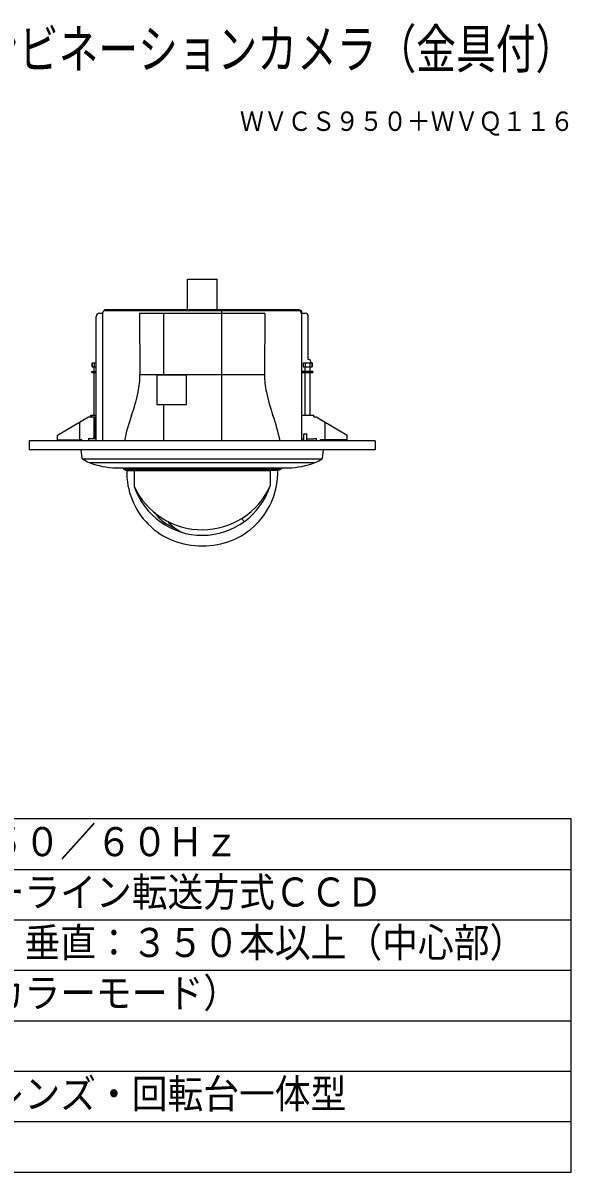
# Model space of a CAD drawing. Units: millimetres, scale not verified. Extents: x -63 to 63, y -57 to 57.
# Drawn here: x 8.2 to 62.5, y -56.5 to 57.4 of the extents above; entities that cross this region are included whole.
import ezdxf
from ezdxf.enums import TextEntityAlignment as Align

# ---------------------------------------------------------------- set-up
doc = ezdxf.new("R2010")
doc.units = ezdxf.units.MM
doc.header["$LTSCALE"] = 0.190236
for name, color, linetype in [('0-0_MOJI1', 2, 'Continuous'), ('0-1_TOUROKU', 1, 'Continuous'), ('0-2_GAIKEI', 7, 'Continuous'), ('0-3_WAKU', 7, 'Continuous')]:
    doc.layers.add(name, color=color, linetype=linetype)
doc.styles.add('ＭＳ ゴシック', font='')
doc.styles.get('ＭＳ ゴシック').set_extended_font_data('MS Gothic')

msp = doc.modelspace()

# ---------------------------------------------------------------- linework, layer by layer
at = {"layer": '0-2_GAIKEI', "color": 1}
for p, q in [((27.437, 29.0063), (27.437, 32.0063)), ((22.1373, 28.5933), (22.1373, 22.5202)), ((27.8974, 15.9682), (27.8974, 28.8869)), ((19.7981, 22.5608), (32.1375, 22.5608)), ((21.4587, 22.5202), (24.4003, 22.5202)), ((21.4587, 22.5202), (21.4587, 19.5813)), ((24.4003, 19.5813), (24.4003, 22.5202)), ((21.4587, 19.5813), (24.4003, 19.5813)), ((22.1373, 19.5813), (22.1373, 15.9682)), ((18.5656, 13.2288), (18.0325, 13.2877)), ((18.0335, 13.2877), (33.9014, 13.2877)), ((18.1674, 13.1668), (18.7332, 13.1668)), ((18.4297, 13.0492), (32.7032, 13.0492)), ((18.7866, 13.147), (18.5656, 13.2288)), ((33.1481, 13.147), (18.7866, 13.147)), ((19.2326, 13.0492), (19.2326, 11.4466)), ((32.7032, 13.0492), (32.7032, 11.5274)), ((33.505, 13.0492), (32.7032, 13.0492)), ((33.7673, 13.1668), (33.2015, 13.1668)), ((29.8424, 8.2685), (30.128, 7.9797))]:
    msp.add_line(p, q, dxfattribs=at)
at = {"layer": '0-2_GAIKEI'}
for p, q in [((15.7746, 28.6242), (16.1026, 28.6242)), ((16.1026, 15.9682), (16.1026, 28.7137)), ((16.2774, 28.8885), (35.7293, 28.8885)), ((16.3183, 29.0063), (35.6168, 29.0063)), ((16.3183, 28.8885), (16.3183, 29.0063)), ((16.3183, 29.0063), (35.6168, 29.0063)), ((16.3183, 28.8888), (16.3183, 28.8885)), ((32.1737, 28.5933), (19.7618, 28.5933)), ((19.7618, 28.5933), (19.7983, 22.5403)), ((32.1737, 28.5933), (32.1373, 22.5403)), ((35.6168, 29.0063), (35.6168, 28.8885)), ((35.7475, 28.7857), (35.7475, 28.6242)), ((35.7475, 28.6242), (36.1604, 28.6242)), ((35.8321, 15.9682), (35.8321, 28.7857)), ((15.4661, 15.9682), (15.4661, 28.3157)), ((36.4689, 24.0466), (36.4689, 28.3305)), ((36.4689, 24.0465), (36.4689, 28.3157)), ((15.0253, 22.7473), (15.0253, 22.8647)), ((15.0253, 22.8647), (15.4661, 22.8647)), ((15.0624, 23.7072), (15.0624, 23.3154)), ((15.0624, 23.7072), (15.4661, 23.7072)), ((15.0624, 23.7072), (15.0624, 23.3154)), ((15.0624, 23.3154), (15.2534, 23.3154)), ((15.0624, 23.3154), (15.4661, 23.3154)), ((15.2703, 22.8647), (15.2703, 23.3154)), ((15.2887, 23.3154), (15.2887, 23.7072)), ((15.348, 22.7473), (15.348, 22.8647)), ((36.9097, 22.8647), (35.8321, 22.8647)), ((35.9676, 23.7072), (35.9676, 23.3154)), ((35.9676, 23.7072), (36.8725, 23.7072)), ((35.9676, 23.3154), (36.8725, 23.3154)), ((36.1751, 22.8647), (36.1751, 23.3154)), ((36.1937, 23.3154), (36.1937, 23.7072)), ((36.6464, 23.3154), (36.6464, 23.7072)), ((36.665, 22.8647), (36.665, 23.3154)), ((36.8725, 23.7072), (36.8725, 23.3154)), ((36.8725, 23.7072), (36.8725, 23.3154)), ((36.9097, 22.8647), (36.9097, 22.7473)), ((15.0253, 22.7473), (15.4661, 22.7473)), ((15.2703, 18.535), (15.2703, 22.7473)), ((35.8321, 22.7473), (36.9097, 22.7473)), ((36.1751, 18.535), (36.1751, 22.7473)), ((36.665, 18.535), (36.665, 22.7473)), ((11.6174, 16.5559), (14.6823, 18.3782)), ((14.6823, 18.3782), (14.9139, 18.3782)), ((14.6823, 18.3782), (15.4661, 18.3782)), ((14.9274, 18.3782), (14.9274, 18.535)), ((14.9274, 18.535), (15.4661, 18.535)), ((14.9274, 18.3782), (14.9274, 18.4564)), ((14.9395, 18.535), (15.2606, 18.535)), ((15.0313, 18.3782), (15.0313, 18.535)), ((15.2703, 16.321), (15.2703, 18.3782)), ((15.3487, 16.321), (15.3487, 18.3782)), ((35.8447, 18.535), (37.0078, 18.535)), ((37.0078, 18.3782), (37.0078, 18.535)), ((37.0078, 18.3782), (37.0078, 18.4564)), ((37.0078, 18.3782), (37.2526, 18.3782)), ((37.0078, 18.3782), (37.2526, 18.3782)), ((37.2526, 18.3782), (40.3175, 16.556)), ((13.8007, 17.7989), (13.8007, 15.9682)), ((38.1136, 17.8127), (38.1136, 16.125)), ((43.1107, 15.9682), (8.8242, 15.9682)), ((43.1107, 15.9682), (8.8242, 15.9682)), ((8.8242, 15.9682), (8.8242, 15.1063)), ((8.8242, 15.9682), (8.8242, 15.1063)), ((11.6174, 15.9682), (11.6174, 16.5559)), ((13.8007, 16.0466), (11.6174, 16.0466)), ((13.8007, 16.125), (14.0456, 16.125)), ((14.0456, 15.9682), (14.0456, 16.125)), ((14.6823, 16.223), (14.6823, 15.9682)), ((14.6823, 16.223), (15.4661, 16.223)), ((15.221, 16.223), (15.221, 16.321)), ((15.221, 16.321), (15.4661, 16.321)), ((36.0281, 16.1446), (35.8321, 16.1446)), ((36.0281, 15.9682), (36.0281, 16.6834)), ((36.0281, 16.6834), (36.3219, 16.6834)), ((36.3219, 15.9682), (36.3219, 16.6834)), ((37.0078, 16.1446), (36.3219, 16.1446)), ((37.0078, 16.223), (37.0078, 16.1446)), ((37.0078, 16.223), (37.2526, 16.223)), ((37.2526, 16.223), (37.2526, 15.9682)), ((37.6712, 16.125), (40.3175, 16.125)), ((37.6712, 15.9682), (37.6712, 16.125)), ((40.3175, 15.9682), (40.3175, 16.556)), ((43.1107, 15.9682), (43.1107, 15.1063)), ((43.1107, 15.9682), (43.1107, 15.1063)), ((43.1107, 15.1063), (8.8242, 15.1063)), ((14.0611, 14.2604), (13.9674, 15.1063)), ((14.0611, 14.2604), (13.9674, 15.1063)), ((37.874, 14.2604), (37.9676, 15.1063)), ((37.874, 14.2604), (37.9676, 15.1063)), ((43.1107, 15.1063), (37.9675, 15.1063)), ((14.0824, 14.2118), (37.8527, 14.2118)), ((14.7802, 13.8329), (37.1545, 13.8329)), ((18.0325, 13.2877), (17.4433, 13.2978)), ((17.4438, 13.2978), (34.4914, 13.2978)), ((18.1485, 13.2749), (18.1497, 13.2221)), ((18.2168, 13.1281), (18.4297, 13.0492)), ((33.7179, 13.1281), (33.505, 13.0492)), ((33.7862, 13.2749), (33.785, 13.2221)), ((33.9022, 13.2877), (34.4914, 13.2978))]:
    msp.add_line(p, q, dxfattribs=at)
at = {"layer": '0-2_GAIKEI', "color": 1}
for points in [[(24.4983, 29.0063), (24.4983, 32.0063), (27.437, 32.0063)], [(33.1481, 13.147), (33.3691, 13.2288), (33.9022, 13.2877)]]:
    msp.add_lwpolyline(points, dxfattribs=at)
at = {"layer": '0-2_GAIKEI'}
for points in [[(16.3183, 29.0063), (16.3183, 29.0061), (16.3183, 29.0054), (16.3183, 29.0044), (16.3183, 29.003), (16.3183, 29.0012), (16.3183, 28.9991), (16.3183, 28.9967), (16.3183, 28.994), (16.3183, 28.9911), (16.3183, 28.9879), (16.3183, 28.9845), (16.3183, 28.9808), (16.3183, 28.9771), (16.3183, 28.9731), (16.3183, 28.969), (16.3183, 28.9648), (16.3183, 28.9606), (16.3183, 28.9562), (16.3183, 28.9518), (16.3183, 28.9474), (16.3183, 28.943), (16.3183, 28.9386), (16.3183, 28.9343), (16.3183, 28.93), (16.3183, 28.9258), (16.3183, 28.9217), (16.3183, 28.9178), (16.3183, 28.914), (16.3183, 28.9104), (16.3183, 28.9069), (16.3183, 28.9037), (16.3183, 28.9008), (16.3183, 28.8981), (16.3183, 28.8957), (16.3183, 28.8936), (16.3183, 28.8918), (16.3183, 28.8904), (16.3183, 28.8894), (16.3183, 28.8888)], [(15.2703, 18.535), (15.2703, 22.7473), (15.0253, 22.7473), (15.0253, 22.8647), (15.2703, 22.8647), (15.2703, 23.3154)], [(15.0624, 23.7065), (15.0624, 23.7072), (15.0626, 23.7072), (15.0632, 23.7072), (15.0642, 23.7072), (15.0655, 23.7072), (15.0671, 23.7072), (15.0691, 23.7072), (15.0713, 23.7072), (15.0738, 23.7072), (15.0766, 23.7072), (15.0796, 23.7072), (15.0828, 23.7072), (15.0861, 23.7072), (15.0897, 23.7072), (15.0933, 23.7072), (15.0971, 23.7072), (15.1011, 23.7072), (15.105, 23.7072), (15.1091, 23.7072), (15.1132, 23.7072), (15.1173, 23.7072), (15.1214, 23.7072), (15.1255, 23.7072), (15.1296, 23.7072), (15.1335, 23.7072), (15.1375, 23.7072), (15.1413, 23.7072), (15.1449, 23.7072), (15.1485, 23.7072), (15.1519, 23.7072), (15.155, 23.7072), (15.158, 23.7072), (15.1608, 23.7072), (15.1633, 23.7072), (15.1655, 23.7072), (15.1675, 23.7072), (15.1691, 23.7072), (15.1704, 23.7072), (15.1714, 23.7072)], [(15.0624, 23.3154), (15.0624, 23.3162), (15.0624, 23.3183), (15.0624, 23.3217), (15.0624, 23.3264), (15.0624, 23.3323), (15.0624, 23.3392), (15.0624, 23.3472), (15.0624, 23.3562), (15.0624, 23.366), (15.0624, 23.3767), (15.0624, 23.388), (15.0624, 23.4001), (15.0624, 23.4127), (15.0624, 23.4258), (15.0624, 23.4394), (15.0624, 23.4534), (15.0624, 23.4676), (15.0624, 23.4821), (15.0624, 23.4967), (15.0624, 23.5113), (15.0624, 23.526), (15.0624, 23.5406), (15.0624, 23.5551), (15.0624, 23.5693), (15.0624, 23.5833), (15.0624, 23.5968), (15.0624, 23.61), (15.0624, 23.6226), (15.0624, 23.6346), (15.0624, 23.646), (15.0624, 23.6567), (15.0624, 23.6665), (15.0624, 23.6754), (15.0624, 23.6834), (15.0624, 23.6904), (15.0624, 23.6963), (15.0624, 23.701), (15.0624, 23.7044), (15.0624, 23.7065)], [(15.1714, 23.7072), (15.172, 23.7072), (15.1722, 23.7072)], [(36.665, 23.3154), (36.6653, 23.3154), (36.6665, 23.3154), (36.6683, 23.3154), (36.6708, 23.3154), (36.6739, 23.3154), (36.6776, 23.3154), (36.6818, 23.3154), (36.6865, 23.3154), (36.6917, 23.3154), (36.6974, 23.3154), (36.7034, 23.3154), (36.7098, 23.3154), (36.7165, 23.3154), (36.7234, 23.3154), (36.7306, 23.3154), (36.738, 23.3154), (36.7455, 23.3154), (36.7532, 23.3154), (36.7609, 23.3154), (36.7687, 23.3154), (36.7765, 23.3154), (36.7842, 23.3154), (36.7919, 23.3154), (36.7994, 23.3154), (36.8068, 23.3154), (36.814, 23.3154), (36.821, 23.3154), (36.8277, 23.3154), (36.834, 23.3154), (36.8401, 23.3154), (36.8457, 23.3154), (36.8509, 23.3154), (36.8556, 23.3154), (36.8599, 23.3154), (36.8636, 23.3154), (36.8667, 23.3154), (36.8692, 23.3154), (36.871, 23.3154), (36.8721, 23.3154)], [(36.7645, 23.7072), (36.7635, 23.7072), (36.7629, 23.7072), (36.7627, 23.7072)], [(36.8725, 23.7044), (36.8725, 23.7065), (36.8725, 23.7072), (36.8723, 23.7072), (36.8717, 23.7072), (36.8707, 23.7072), (36.8694, 23.7072), (36.8678, 23.7072), (36.8658, 23.7072), (36.8636, 23.7072), (36.8611, 23.7072), (36.8583, 23.7072), (36.8553, 23.7072), (36.8522, 23.7072), (36.8488, 23.7072), (36.8452, 23.7072), (36.8416, 23.7072), (36.8378, 23.7072), (36.8338, 23.7072), (36.8299, 23.7072), (36.8258, 23.7072), (36.8217, 23.7072), (36.8176, 23.7072), (36.8135, 23.7072), (36.8094, 23.7072), (36.8053, 23.7072), (36.8014, 23.7072), (36.7974, 23.7072), (36.7936, 23.7072), (36.79, 23.7072), (36.7864, 23.7072), (36.7831, 23.7072), (36.7799, 23.7072), (36.7769, 23.7072), (36.7741, 23.7072), (36.7716, 23.7072), (36.7694, 23.7072), (36.7674, 23.7072), (36.7658, 23.7072), (36.7645, 23.7072)], [(36.8721, 23.3154), (36.8725, 23.3154), (36.8725, 23.3162), (36.8725, 23.3183), (36.8725, 23.3217), (36.8725, 23.3264), (36.8725, 23.3323), (36.8725, 23.3392), (36.8725, 23.3472), (36.8725, 23.3562), (36.8725, 23.366), (36.8725, 23.3767), (36.8725, 23.388), (36.8725, 23.4001), (36.8725, 23.4127), (36.8725, 23.4258), (36.8725, 23.4394), (36.8725, 23.4534), (36.8725, 23.4676), (36.8725, 23.4821), (36.8725, 23.4967), (36.8725, 23.5113), (36.8725, 23.526), (36.8725, 23.5406), (36.8725, 23.5551), (36.8725, 23.5693), (36.8725, 23.5833), (36.8725, 23.5968), (36.8725, 23.61), (36.8725, 23.6226), (36.8725, 23.6346), (36.8725, 23.646), (36.8725, 23.6567), (36.8725, 23.6665), (36.8725, 23.6754), (36.8725, 23.6834), (36.8725, 23.6904), (36.8725, 23.6963), (36.8725, 23.701), (36.8725, 23.7044)]]:
    msp.add_lwpolyline(points, dxfattribs=at)
for centre, radius, start, end in [((15.7746, 28.3157), 0.3085, 90, 180), ((16.2774, 28.7137), 0.1748, 90, 180), ((35.6446, 28.7857), 0.1028, 0, 90), ((35.7293, 28.7857), 0.1028, 0, 90), ((36.1604, 28.3157), 0.3085, 0, 90), ((36.42, 23.7073), 0.3427, 359.98265, 81.79299), ((11.5717, 22.5406), 8.2264, 347.90147, 359.99816), ((40.3639, 22.5406), 8.2264, 180.00184, 192.09853), ((1.5646, 24.6819), 18.46, 340.44142, 347.91306), ((50.371, 24.6819), 18.46, 192.08694, 199.55858), ((36.0983, 12.4066), 18.1905, 160.42213, 168.7087), ((15.8372, 12.4066), 18.1905, 11.2913, 19.57787), ((14.1429, 14.2695), 0.0823, 186.3204, 234.01969), ((15.816, 16.574), 2.9301, 234.01969, 249.30568), ((17.7256, 21.5957), 8.3026, 249.22404, 268.05386), ((34.2095, 21.5957), 8.3026, 271.94614, 290.77596), ((36.1191, 16.574), 2.9301, 290.69432, 305.98031), ((37.7922, 14.2695), 0.0823, 305.98031, 353.6796), ((18.2525, 13.2245), 0.1028, 181.33634, 249.66839), ((25.7633, 12.855), 7.2717, 178.46891, 271.61113), ((26.1722, 12.855), 7.2717, 268.38887, 1.53109), ((33.6822, 13.2245), 0.1028, 290.33161, 358.66366)]:
    msp.add_arc(centre, radius, start, end, dxfattribs=at)
at = {"layer": '0-2_GAIKEI', "color": 1}
for centre, radius, start, end in [((25.9494, 14.5762), 7.4101, 204.98205, 335.70473), ((25.9545, 13.7176), 7.0952, 198.66744, 342.018), ((24.8444, 11.5413), 4.4996, 216.47366, 250.20515), ((26.7152, 11.8927), 5.705, 223.17042, 240.62061)]:
    msp.add_arc(centre, radius, start, end, dxfattribs=at)
at = {"layer": '0-3_WAKU', "color": 4}
for p, q in [((62.5001, -21.5), (-62.5001, -21.5)), ((62.5001, -56.5001), (62.5001, -21.5)), ((-62.5001, -56.5001), (62.5001, -56.5001))]:
    msp.add_line(p, q, dxfattribs=at)
at = {"layer": '0-3_WAKU', "color": 1}
for p, q in [((-62.5001, -26.5), (62.5001, -26.5)), ((-62.5001, -31.5001), (62.5001, -31.5001)), ((-62.5001, -36.5001), (62.5001, -36.5001)), ((-62.5001, -41.5001), (62.5001, -41.5001)), ((-62.5001, -46.5001), (62.5001, -46.5001)), ((-62.5001, -51.5001), (62.5001, -51.5001))]:
    msp.add_line(p, q, dxfattribs=at)

# ---------------------------------------------------------------- texts
at = {"layer": '0-0_MOJI1', "style": 'ＭＳ ゴシック'}
for s, height, width, p in [('ドーム型プリセットコンビネーションカメラ（金具付）', 3.848, 0.75, (-35.5001, 51.7599)), ('ＡＣ１００Ｖ\u3000５０／６０Ｈｚ', 2.887, 0.9, (-20, -26.0552)), ('１／４型インターライン転送方式ＣＣＤ', 2.887, 0.9, (-20, -31.0552)), ('水平：５４０本\u3000垂直：３５０本以上（中心部）', 2.887, 0.9, (-20, -36.0552)), ('０．５ルクス（カラーモード）', 2.887, 0.9, (-20, -41.0552)), ('カメラ・ズームレンズ・回転台一体型', 2.887, 0.9, (-20, -51.0552))]:
    msp.add_text(s, height=height, dxfattribs=dict(at, width=width)).set_placement(p, align=Align.BOTTOM_LEFT)
at = {"layer": '0-1_TOUROKU', "style": 'ＭＳ ゴシック', "width": 0.9}
msp.add_text('ＷＶＣＳ９５０＋ＷＶＱ１１６', height=1.925, dxfattribs=at).set_placement((29.7, 46.13), align=Align.BOTTOM_LEFT)

doc.saveas('drawing.dxf')
